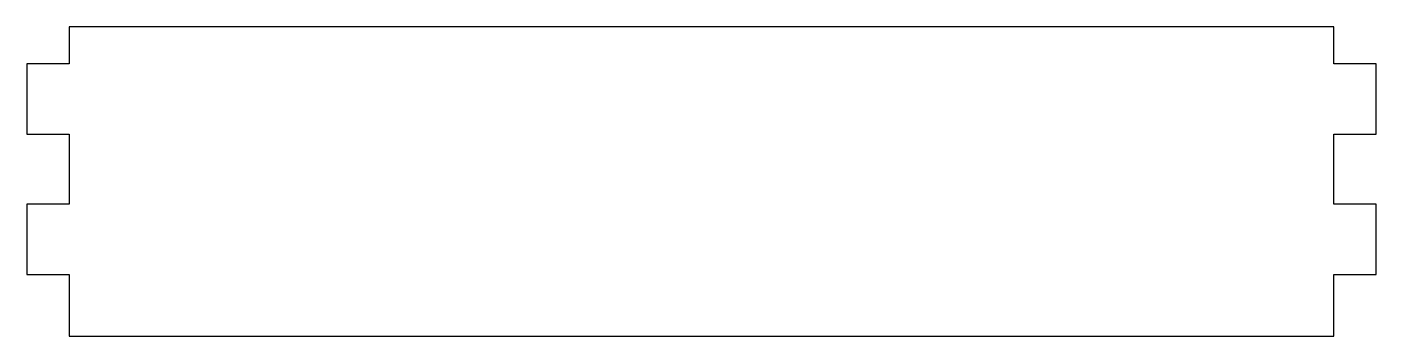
# Model space of a CAD drawing. Header units: millimetres. Extents: x -192 to 0, y -39 to 5.
import ezdxf

# ---------------------------------------------------------------- set-up
doc = ezdxf.new("R2010")
doc.units = ezdxf.units.MM

msp = doc.modelspace()

# ---------------------------------------------------------------- linework, layer by layer
msp.add_lwpolyline([(-186, -38.78), (-6, -38.78), (-6, -30), (0, -30), (0, -20), (-6, -20), (-6, -10), (0, -10), (0, 0), (-6, 0), (-6, 5.27), (-186, 5.27), (-186, 0), (-192, 0), (-192, -10), (-186, -10), (-186, -20), (-192, -20), (-192, -30), (-186, -30)], close=True)

doc.saveas('drawing.dxf')
